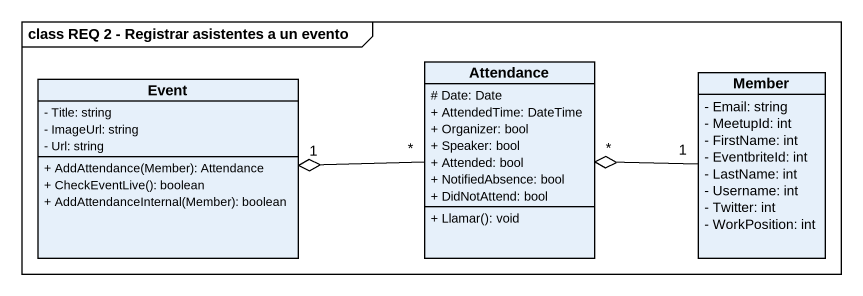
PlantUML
@startuml
mainframe class REQ 2 - Registrar asistentes a un evento
hide circle
hide empty members
skinparam classAttributeIconSize 0
class Event {
  - Title: string
  - ImageUrl: string
  - Url: string
  + AddAttendance(Member): Attendance
  + CheckEventLive(): boolean
  + AddAttendanceInternal(Member): boolean
}
class Attendance {
  # Date: Date
  + AttendedTime: DateTime
  + Organizer: bool
  + Speaker: bool
  + Attended: bool
  + NotifiedAbsence: bool
  + DidNotAttend: bool
  + Llamar(): void
}
class Member {
  - Email: string
  - MeetupId: int
  - FirstName: int
  - EventbriteId: int
  - LastName: int
  - Username: int
  - Twitter: int
  - WorkPosition: int
}
Attendance "*" -left-o "1" Event
Member "1" -left-o "*" Attendance
@enduml
